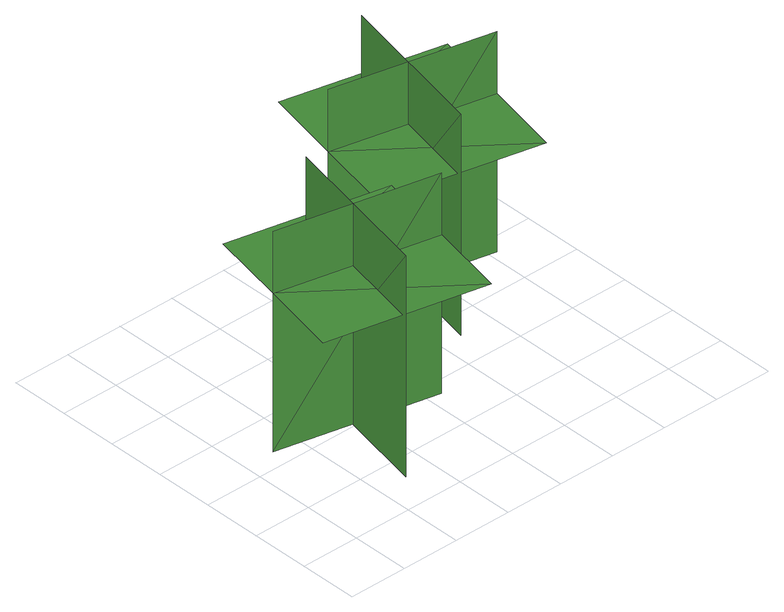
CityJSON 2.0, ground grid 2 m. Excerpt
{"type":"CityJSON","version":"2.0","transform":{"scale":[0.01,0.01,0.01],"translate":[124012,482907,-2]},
"CityObjects":{
"tree1":{"type":"SolitaryVegetationObject","geometry":[{"type":"MultiSurface","lod":"1","boundaries":[[[0,1,2]],[[0,2,3]],[[4,5,6]],[[4,6,7]],[[8,9,10]],[[8,10,11]],[[8,11,12]],[[8,12,13]]]}]},
"tree2":{"type":"SolitaryVegetationObject","geometry":[{"type":"MultiSurface","lod":"1","boundaries":[[[14,15,16]],[[14,16,17]],[[18,19,20]],[[18,20,21]],[[22,23,24]],[[22,24,25]],[[22,25,26]],[[22,26,27]]]}]}
},
"vertices":[
[386,627,64],[271,86,64],[271,86,834],[386,627,834],[76,428,64],[616,313,64],[616,313,834],[76,428,834],[76,428,618],[18,157,618],[559,42,618],[616,313,618],[674,583,618],[133,698,618],
[996,1057,29],[879,516,29],[879,516,799],[996,1057,799],[685,859,29],[1226,742,29],[1226,742,799],[685,859,799],[685,859,583],[627,588,583],[1167,472,583],[1226,742,583],[1284,1012,583],[743,1129,583]
]}
